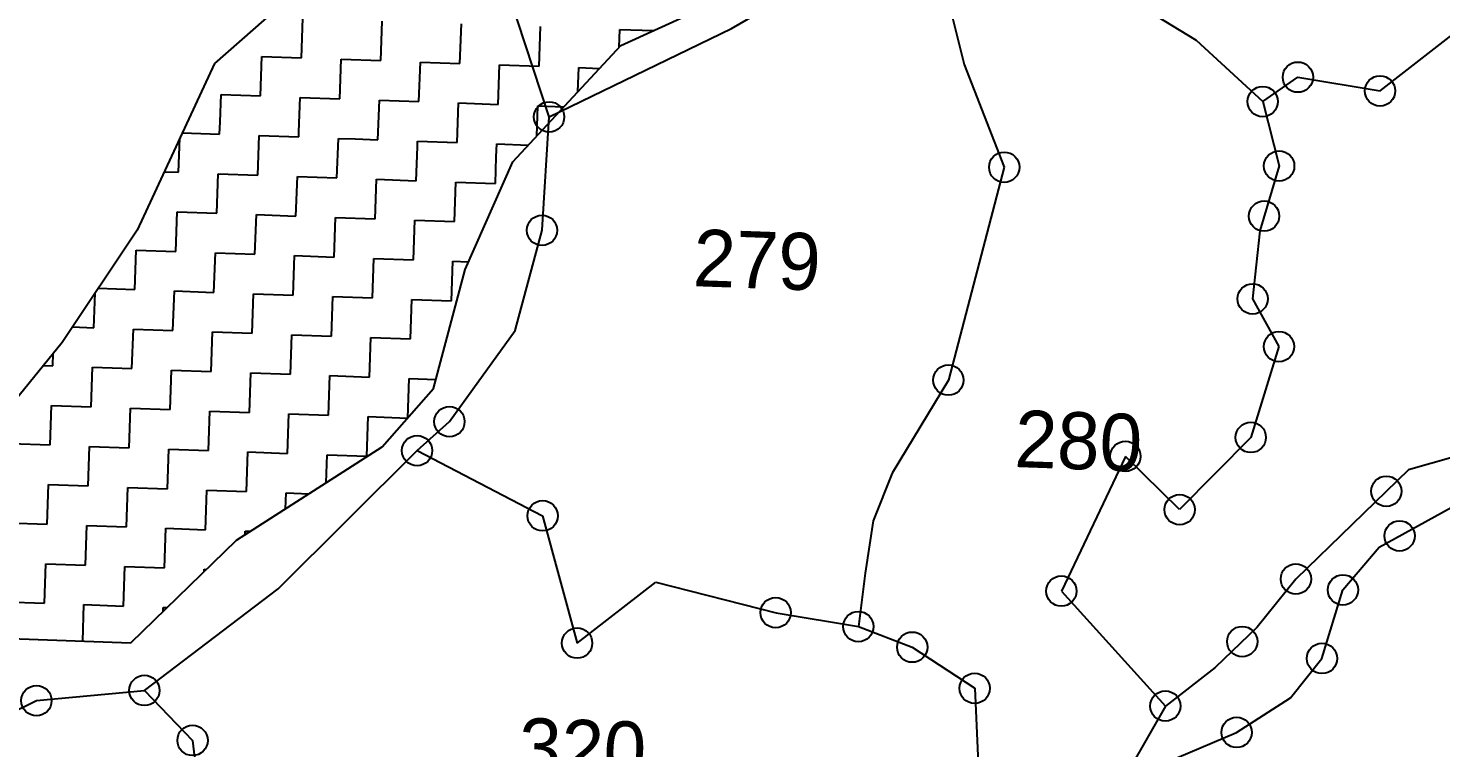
# Model space of a CAD drawing. Header units: metres. Extents: x 287345 to 291891, y 1993918 to 1999987.
# Drawn here: x 289609.7 to 289968.4, y 1998800.4 to 1998983.3 of the extents above; entities that cross this region are included whole.
import ezdxf
from ezdxf.enums import TextEntityAlignment as Align

# ---------------------------------------------------------------- set-up
doc = ezdxf.new("R2010")
doc.units = ezdxf.units.M
doc.header["$MEASUREMENT"] = 0
for name, color, linetype in [('POLY_HATCH', 12, 'Continuous'), ('POLY_PARCEL', 6, 'Continuous'), ('POLY_ROAD', 30, 'Continuous'), ('TEXT_PARCEL', 7, 'Continuous')]:
    doc.layers.add(name, color=color, linetype=linetype)
doc.styles.add('TEXT_MAP', font='')
doc.styles.get('TEXT_MAP').set_extended_font_data('Kruti Dev 050')

msp = doc.modelspace()

# ---------------------------------------------------------------- linework, layer by layer
for centre in [(289932.09, 1998970.84), (289952.96, 1998967.34), (289923.16, 1998964.64), (289741.97, 1998960.74), (289857.53, 1998947.95), (289927.34, 1998948.27), (289923.51, 1998935.52), (289740.16, 1998931.92), (289920.6, 1998914.47), (289927.3, 1998902.36), (289843.34, 1998893.84), (289716.66, 1998883.28), (289920.14, 1998879.27), (289708.44, 1998875.91), (289888.3, 1998874.46), (289954.56, 1998865.59), (289740.32, 1998859.35), (289902.07, 1998860.92), (289957.92, 1998854.23), (289931.59, 1998843.28), (289872.04, 1998840.21), (289943.53, 1998840.51), (289799.48, 1998834.74), (289820.49, 1998831.19), (289749.08, 1998826.99), (289917.96, 1998827.38), (289834.17, 1998825.96), (289938.21, 1998823.09), (289611.79, 1998812.37), (289639.2, 1998814.96), (289850.03, 1998815.5), (289898.44, 1998811), (289651.42, 1998802.26), (289916.54, 1998804.3)]:
    msp.add_circle(centre, 3.85)
at = {"layer": 'POLY_HATCH'}
for p, q in [((289760.21, 1998978.93), (289808.26, 1999000.86)), ((289682.79, 1998997.03), (289656.96, 1998974.32)), ((289732.75, 1998949.33), (289760.21, 1998978.93)), ((289656.96, 1998974.32), (289637.38, 1998931.94)), ((289720.66, 1998921.97), (289732.75, 1998949.33)), ((289637.38, 1998931.94), (289618.3, 1998903.43)), ((289712.63, 1998891.68), (289720.66, 1998921.97)), ((289618.3, 1998903.43), (289605.21, 1998887.22)), ((289699.6, 1998876.86), (289712.63, 1998891.68)), ((289662.61, 1998853.15), (289699.6, 1998876.86)), ((289635.77, 1998827.07), (289662.61, 1998853.15)), ((289605.21, 1998828.15), (289635.77, 1998827.07))]:
    msp.add_line(p, q, dxfattribs=at)
at = {"layer": 'POLY_HATCH', "linetype": 'Continuous'}
for p, q in [((289679.11, 1998975.76), (289679.47, 1998985.81)), ((289699.22, 1998975.05), (289699.58, 1998985.1)), ((289719.33, 1998974.34), (289719.69, 1998984.39)), ((289739.44, 1998973.62), (289739.79, 1998983.68)), ((289759.74, 1998978.43), (289759.9, 1998982.97)), ((289759.9, 1998982.97), (289768.4, 1998982.67)), ((289668.7, 1998966.06), (289669.06, 1998976.11)), ((289669.06, 1998976.11), (289679.11, 1998975.76)), ((289688.81, 1998965.35), (289689.17, 1998975.4)), ((289689.17, 1998975.4), (289699.22, 1998975.05)), ((289708.92, 1998964.64), (289709.28, 1998974.69)), ((289709.28, 1998974.69), (289719.33, 1998974.34)), ((289729.03, 1998963.93), (289729.38, 1998973.98)), ((289729.38, 1998973.98), (289739.44, 1998973.62)), ((289749.28, 1998967.15), (289749.49, 1998973.27)), ((289749.49, 1998973.27), (289754.78, 1998973.08)), ((289658.4, 1998959.51), (289658.65, 1998966.42)), ((289658.65, 1998966.42), (289668.7, 1998966.06)), ((289678.45, 1998956.96), (289678.76, 1998965.7)), ((289678.76, 1998965.7), (289688.81, 1998965.35)), ((289698.51, 1998954.94), (289698.87, 1998964.99)), ((289698.87, 1998964.99), (289708.92, 1998964.64)), ((289718.62, 1998954.23), (289718.97, 1998964.28)), ((289718.97, 1998964.28), (289729.03, 1998963.93)), ((289738.81, 1998955.87), (289739.08, 1998963.57)), ((289739.08, 1998963.57), (289745.74, 1998963.33)), ((289648.82, 1998956.7), (289658.29, 1998956.36)), ((289658.29, 1998956.36), (289658.4, 1998959.51)), ((289678.4, 1998955.65), (289678.45, 1998956.96)), ((289647.88, 1998946.66), (289648.19, 1998955.33)), ((289667.99, 1998945.95), (289668.35, 1998956.01)), ((289668.35, 1998956.01), (289678.4, 1998955.65)), ((289688.1, 1998945.24), (289688.46, 1998955.29)), ((289688.46, 1998955.29), (289692.71, 1998955.14)), ((289692.71, 1998955.14), (289698.51, 1998954.94)), ((289708.21, 1998944.53), (289708.51, 1998953.13)), ((289708.51, 1998953.13), (289708.56, 1998954.58)), ((289708.56, 1998954.58), (289718.62, 1998954.23)), ((289728.56, 1998950.58), (289728.67, 1998953.87)), ((289728.67, 1998953.87), (289736.69, 1998953.59)), ((289728.32, 1998943.82), (289728.56, 1998950.58)), ((289644.24, 1998946.79), (289647.88, 1998946.66)), ((289657.58, 1998936.25), (289657.94, 1998946.31)), ((289657.94, 1998946.31), (289667.99, 1998945.95)), ((289677.69, 1998935.54), (289678.04, 1998945.6)), ((289678.04, 1998945.6), (289688.1, 1998945.24)), ((289697.8, 1998934.83), (289698.15, 1998944.88)), ((289698.15, 1998944.88), (289708.21, 1998944.53)), ((289717.91, 1998934.12), (289718.26, 1998944.17)), ((289718.26, 1998944.17), (289728.32, 1998943.82)), ((289647.17, 1998926.55), (289647.53, 1998936.61)), ((289647.53, 1998936.61), (289657.58, 1998936.25)), ((289667.28, 1998925.84), (289667.63, 1998935.9)), ((289667.63, 1998935.9), (289677.69, 1998935.54)), ((289687.39, 1998925.13), (289687.74, 1998935.18)), ((289687.74, 1998935.18), (289697.8, 1998934.83)), ((289707.5, 1998924.42), (289707.85, 1998934.47)), ((289707.85, 1998934.47), (289717.91, 1998934.12)), ((289636.76, 1998916.85), (289637.12, 1998926.91)), ((289637.12, 1998926.91), (289647.17, 1998926.55)), ((289656.87, 1998916.14), (289657.22, 1998926.2)), ((289657.22, 1998926.2), (289667.28, 1998925.84)), ((289676.98, 1998915.43), (289677.33, 1998925.49)), ((289677.33, 1998925.49), (289687.39, 1998925.13)), ((289697.09, 1998914.72), (289697.44, 1998924.77)), ((289697.44, 1998924.77), (289707.5, 1998924.42)), ((289717.2, 1998914.01), (289717.55, 1998924.06)), ((289717.55, 1998924.06), (289721.52, 1998923.92)), ((289627.5, 1998917.18), (289636.76, 1998916.85)), ((289626.35, 1998907.16), (289626.66, 1998915.92)), ((289646.46, 1998906.44), (289646.81, 1998916.5)), ((289646.81, 1998916.5), (289656.87, 1998916.14)), ((289666.57, 1998905.73), (289666.92, 1998915.79)), ((289666.92, 1998915.79), (289676.98, 1998915.43)), ((289686.68, 1998905.02), (289687.03, 1998915.08)), ((289687.03, 1998915.08), (289697.09, 1998914.72)), ((289706.79, 1998904.31), (289707.14, 1998914.36)), ((289707.14, 1998914.36), (289717.2, 1998914.01)), ((289620.92, 1998907.35), (289626.35, 1998907.16)), ((289636.05, 1998896.75), (289636.4, 1998906.8)), ((289636.4, 1998906.8), (289646.46, 1998906.44)), ((289656.16, 1998896.03), (289656.51, 1998906.09)), ((289656.51, 1998906.09), (289666.57, 1998905.73)), ((289676.27, 1998895.32), (289676.62, 1998905.38)), ((289676.62, 1998905.38), (289686.68, 1998905.02)), ((289696.37, 1998894.61), (289696.73, 1998904.67)), ((289696.73, 1998904.67), (289706.79, 1998904.31)), ((289615.94, 1998897.46), (289616.05, 1998900.65)), ((289613.54, 1998897.54), (289615.94, 1998897.46)), ((289625.64, 1998887.05), (289625.99, 1998897.1)), ((289625.99, 1998897.1), (289636.05, 1998896.75)), ((289645.75, 1998886.34), (289646.1, 1998896.39)), ((289646.1, 1998896.39), (289656.16, 1998896.03)), ((289665.86, 1998885.62), (289666.21, 1998895.68)), ((289666.21, 1998895.68), (289676.27, 1998895.32)), ((289685.96, 1998884.91), (289686.32, 1998894.97)), ((289686.32, 1998894.97), (289696.37, 1998894.61)), ((289706.07, 1998884.22), (289706.43, 1998894.26)), ((289706.43, 1998894.26), (289713.25, 1998894.01)), ((289615.23, 1998877.35), (289615.58, 1998887.4)), ((289615.58, 1998887.4), (289625.64, 1998887.05)), ((289635.34, 1998876.64), (289635.69, 1998886.69)), ((289635.69, 1998886.69), (289645.75, 1998886.34)), ((289655.45, 1998875.93), (289655.8, 1998885.98)), ((289655.8, 1998885.98), (289665.86, 1998885.62)), ((289675.55, 1998875.21), (289675.91, 1998885.27)), ((289675.91, 1998885.27), (289685.96, 1998884.91)), ((289695.66, 1998874.5), (289696.02, 1998884.56)), ((289696.02, 1998884.56), (289706.05, 1998884.2)), ((289605.17, 1998877.7), (289615.23, 1998877.35)), ((289624.93, 1998866.94), (289625.28, 1998876.99)), ((289625.28, 1998876.99), (289635.34, 1998876.64)), ((289645.04, 1998866.23), (289645.39, 1998876.28)), ((289645.39, 1998876.28), (289655.45, 1998875.93)), ((289665.14, 1998865.51), (289665.5, 1998875.57)), ((289665.5, 1998875.57), (289675.55, 1998875.21)), ((289685.36, 1998867.73), (289685.61, 1998874.86)), ((289685.61, 1998874.86), (289695.66, 1998874.5)), ((289614.52, 1998857.24), (289614.87, 1998867.29)), ((289614.87, 1998867.29), (289624.93, 1998866.94)), ((289634.62, 1998856.53), (289634.98, 1998866.58)), ((289634.98, 1998866.58), (289645.04, 1998866.23)), ((289654.73, 1998855.82), (289655.09, 1998865.87)), ((289655.09, 1998865.87), (289665.14, 1998865.51)), ((289675.06, 1998861.13), (289675.2, 1998865.16)), ((289675.2, 1998865.16), (289681.02, 1998864.95)), ((289604.46, 1998857.6), (289614.52, 1998857.24)), ((289624.21, 1998846.83), (289624.57, 1998856.88)), ((289624.57, 1998856.88), (289634.62, 1998856.53)), ((289644.32, 1998846.12), (289644.68, 1998856.17)), ((289644.68, 1998856.17), (289654.73, 1998855.82)), ((289664.76, 1998854.53), (289664.79, 1998855.46)), ((289664.79, 1998855.46), (289666.13, 1998855.41)), ((289613.8, 1998837.13), (289614.16, 1998847.18)), ((289614.16, 1998847.18), (289624.21, 1998846.83)), ((289633.91, 1998836.42), (289634.27, 1998846.47)), ((289634.27, 1998846.47), (289644.32, 1998846.12)), ((289654.36, 1998845.14), (289654.38, 1998845.76)), ((289654.38, 1998845.76), (289654.98, 1998845.74)), ((289603.75, 1998837.49), (289613.8, 1998837.13)), ((289623.53, 1998827.51), (289623.86, 1998836.77)), ((289623.86, 1998836.77), (289633.91, 1998836.42)), ((289643.93, 1998835.01), (289643.97, 1998836.06)), ((289643.97, 1998836.06), (289644.98, 1998836.03))]:
    msp.add_line(p, q, dxfattribs=at)
at = {"layer": 'POLY_PARCEL'}
for p, q in [((289741.97, 1998960.74), (289675.79, 1999163.51)), ((289788.3, 1998983.24), (289812.15, 1998997.04)), ((289881.49, 1998995.39), (289906.3, 1998980.27)), ((289843.21, 1998990.79), (289847.37, 1998974.03)), ((289952.96, 1998967.34), (289981.05, 1998989.29)), ((289741.97, 1998960.74), (289788.3, 1998983.24)), ((289906.3, 1998980.27), (289923.16, 1998964.64)), ((289847.37, 1998974.03), (289857.53, 1998947.95)), ((289923.16, 1998964.64), (289932.09, 1998970.84)), ((289932.09, 1998970.84), (289952.96, 1998967.34)), ((289923.16, 1998964.64), (289927.34, 1998948.27)), ((289740.16, 1998931.92), (289741.97, 1998960.74)), ((289857.53, 1998947.95), (289843.34, 1998893.84)), ((289927.34, 1998948.27), (289922.4, 1998931.82)), ((289733.32, 1998906.44), (289740.16, 1998931.92)), ((289922.4, 1998931.82), (289920.6, 1998914.47)), ((289920.6, 1998914.47), (289927.3, 1998902.36)), ((289716.66, 1998883.28), (289733.32, 1998906.44)), ((289927.3, 1998902.36), (289920.14, 1998879.27)), ((289843.34, 1998893.84), (289829.04, 1998870.21)), ((289708.44, 1998875.91), (289716.66, 1998883.28)), ((289920.14, 1998879.27), (289902.07, 1998860.92)), ((289673.15, 1998840.76), (289708.44, 1998875.91)), ((289708.44, 1998875.91), (289740.32, 1998859.35)), ((289888.3, 1998874.46), (289872.04, 1998840.21)), ((289902.07, 1998860.92), (289888.3, 1998874.46)), ((289829.04, 1998870.21), (289824.26, 1998858.11)), ((289740.32, 1998859.35), (289749.08, 1998826.99)), ((289824.26, 1998858.11), (289822.2, 1998844.73)), ((289749.08, 1998826.99), (289769.03, 1998842.51)), ((289769.03, 1998842.51), (289799.63, 1998834.7)), ((289822.2, 1998844.73), (289820.49, 1998831.19)), ((289639.2, 1998814.96), (289673.15, 1998840.76)), ((289872.04, 1998840.21), (289898.44, 1998811)), ((289799.63, 1998834.7), (289820.49, 1998831.19)), ((289820.49, 1998831.19), (289834.17, 1998825.96)), ((289834.17, 1998825.96), (289850.03, 1998815.5)), ((289611.79, 1998812.37), (289639.2, 1998814.96)), ((289639.2, 1998814.96), (289651.42, 1998802.26)), ((289850.03, 1998815.5), (289850.94, 1998796.48)), ((289604.94, 1998809.05), (289611.79, 1998812.37)), ((289651.42, 1998802.26), (289652.94, 1998789.15))]:
    msp.add_line(p, q, dxfattribs=at)
at = {"layer": 'POLY_ROAD'}
for p, q in [((289995.77, 1998881.22), (289960.17, 1998871.03)), ((289960.17, 1998871.03), (289931.59, 1998843.28)), ((289952.72, 1998851.34), (289971, 1998861.49)), ((289943.53, 1998840.51), (289952.72, 1998851.34)), ((289931.59, 1998843.28), (289921.75, 1998831.01)), ((289938.21, 1998823.09), (289943.53, 1998840.51)), ((289921.75, 1998831.01), (289911.12, 1998820.82)), ((289911.12, 1998820.82), (289898.44, 1998811)), ((289930.22, 1998813.1), (289938.21, 1998823.09)), ((289916.54, 1998804.3), (289930.22, 1998813.1)), ((289898.44, 1998811), (289889.49, 1998795.29)), ((289901.34, 1998797.79), (289916.54, 1998804.3))]:
    msp.add_line(p, q, dxfattribs=at)

# ---------------------------------------------------------------- texts
at = {"layer": 'TEXT_PARCEL', "style": 'TEXT_MAP'}
for s, p in [('279', (289794.76, 1998924.4)), ('280', (289876.39, 1998878.43)), ('320', (289750.45, 1998800.23))]:
    msp.add_text(s, height=14.488, rotation=357.9734, dxfattribs=at).set_placement(p, align=Align.MIDDLE)

doc.saveas('drawing.dxf')
